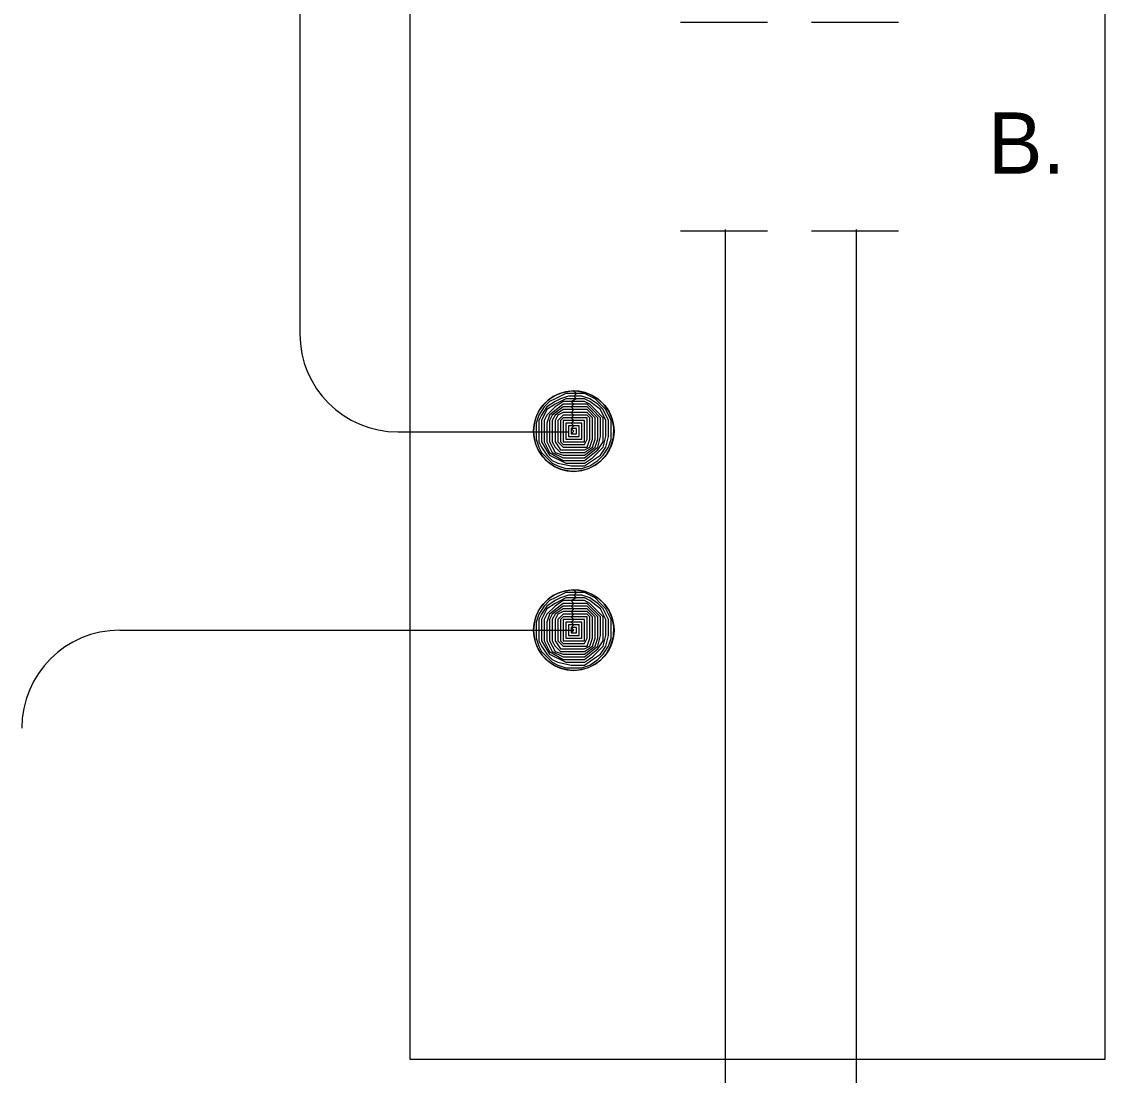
# Model space of a CAD drawing. Extents: x 58165 to 58845, y 43275 to 43715.
# Drawn here: x 58327.36 to 58369.81, y 43474.01 to 43515.29 of the extents above; entities that cross this region are included whole.
import ezdxf

# ---------------------------------------------------------------- set-up
doc = ezdxf.new("R2010")
doc.units = 0
doc.layers.add('Design_EX_Roadway Notes', color=7, linetype='Continuous')
doc.layers.add('Signals_PR_Detector Loop', color=7, linetype='Continuous')

msp = doc.modelspace()

# ---------------------------------------------------------------- linework, layer by layer
at = {"layer": 'Signals_PR_Detector Loop'}
for p, q in [((58338.257, 43555.372), (58338.257, 43503.053)), ((58353.164, 43515.263), (58356.58, 43515.263)), ((58358.295, 43515.263), (58361.71, 43515.263)), ((58353.164, 43507.089), (58356.58, 43507.089)), ((58354.933, 43453.236), (58354.933, 43507.139)), ((58358.295, 43507.089), (58361.71, 43507.089)), ((58360.064, 43453.076), (58360.064, 43507.139)), ((58342.098, 43499.212), (58348.795, 43499.212)), ((58331.199, 43491.447), (58348.988, 43491.447))]:
    msp.add_line(p, q, dxfattribs=at)
msp.add_lwpolyline([(58342.567, 43527.962), (58342.567, 43474.643), (58369.811, 43474.643), (58369.811, 43527.962)], close=True, dxfattribs=at)
for points in [[(58348.987, 43500.821), (58348.66, 43500.786), (58348.374, 43500.697), (58348.184, 43500.6), (58347.989, 43500.462), (58347.813, 43500.296), (58347.651, 43500.078), (58347.52, 43499.816), (58347.45, 43499.587), (58347.412, 43499.243), (58347.434, 43498.985), (58347.492, 43498.749), (58347.585, 43498.526), (58347.739, 43498.284), (58347.866, 43498.138), (58348.072, 43497.962), (58348.253, 43497.85), (58348.459, 43497.76), (58348.713, 43497.692), (58348.987, 43497.669), (58349.306, 43497.701), (58349.563, 43497.779), (58349.826, 43497.911), (58350.045, 43498.077), (58350.269, 43498.327), (58350.432, 43498.614), (58350.543, 43498.994), (58350.558, 43499.384), (58350.49, 43499.72), (58350.355, 43500.028), (58350.175, 43500.281), (58349.947, 43500.495), (58349.684, 43500.657), (58349.433, 43500.757), (58349.188, 43500.807), (58348.975, 43500.821), (58349.092, 43500.716), (58348.987, 43500.716), (58348.882, 43500.716), (58348.776, 43500.716), (58348.672, 43500.716), (58348.462, 43500.61), (58348.252, 43500.506), (58348.041, 43500.402), (58347.831, 43500.191), (58347.621, 43499.875), (58347.517, 43499.561), (58347.517, 43499.14), (58347.517, 43498.93), (58347.621, 43498.616), (58347.727, 43498.405), (58347.937, 43498.195), (58348.147, 43497.985), (58348.358, 43497.879), (58348.672, 43497.775), (58348.987, 43497.775), (58349.303, 43497.775), (58349.617, 43497.879), (58349.932, 43498.089), (58350.142, 43498.3), (58350.352, 43498.616), (58350.458, 43498.93), (58350.458, 43499.245), (58350.458, 43499.665), (58350.248, 43500.086), (58350.038, 43500.296), (58349.827, 43500.506), (58349.617, 43500.61), (58349.407, 43500.716), (58349.197, 43500.716), (58349.092, 43500.716), (58348.987, 43500.61), (58348.776, 43500.61), (58348.462, 43500.506), (58348.252, 43500.402), (58347.937, 43500.191), (58347.727, 43499.875), (58347.621, 43499.665), (58347.621, 43498.826), (58347.727, 43498.616), (58347.937, 43498.3), (58348.147, 43498.089), (58348.358, 43497.985), (58348.882, 43497.879), (58349.407, 43497.879), (58349.723, 43498.089), (58350.038, 43498.3), (58350.248, 43498.616), (58350.352, 43499.036), (58350.352, 43499.665), (58350.142, 43500.086), (58349.932, 43500.296), (58349.617, 43500.506), (58349.303, 43500.61), (58348.987, 43500.61), (58349.092, 43500.506), (58348.672, 43500.506), (58348.252, 43500.296), (58347.937, 43500.086), (58347.727, 43499.665), (58347.727, 43498.826)], [(58347.727, 43498.826), (58348.041, 43498.3), (58348.672, 43497.985), (58349.407, 43497.985), (58349.723, 43498.195), (58350.142, 43498.616), (58350.248, 43499.036), (58350.248, 43499.665), (58350.038, 43500.086), (58349.617, 43500.402), (58349.407, 43500.506), (58349.092, 43500.506), (58348.882, 43500.402), (58348.566, 43500.402), (58348.252, 43500.191), (58347.937, 43499.875), (58347.831, 43499.665), (58347.831, 43498.826), (58348.041, 43498.405), (58348.566, 43498.089), (58349.407, 43498.089), (58349.932, 43498.51), (58350.142, 43498.826), (58350.142, 43499.771), (58349.827, 43500.086), (58349.617, 43500.296), (58349.407, 43500.402), (58348.882, 43500.402), (58348.987, 43500.296), (58348.566, 43500.296), (58348.041, 43499.875), (58347.937, 43499.561), (58347.937, 43498.826), (58348.147, 43498.405), (58348.566, 43498.195), (58349.407, 43498.195), (58349.932, 43498.616), (58350.038, 43499.036), (58350.038, 43499.771), (58349.723, 43500.086), (58349.513, 43500.296), (58348.987, 43500.296), (58348.882, 43500.191), (58348.566, 43500.191), (58348.147, 43499.875), (58348.041, 43499.665), (58348.041, 43498.826), (58348.252, 43498.405), (58348.566, 43498.3), (58349.407, 43498.3), (58349.827, 43498.616), (58349.932, 43498.93), (58349.932, 43499.771), (58349.513, 43500.191), (58348.882, 43500.191), (58348.987, 43500.086), (58348.566, 43500.086), (58348.252, 43499.875), (58348.147, 43499.665), (58348.147, 43498.826), (58348.252, 43498.616), (58348.462, 43498.405), (58349.407, 43498.405), (58349.723, 43498.616), (58349.827, 43498.93), (58349.827, 43499.771), (58349.513, 43500.086), (58348.987, 43500.086), (58348.882, 43499.981), (58348.566, 43499.981), (58348.358, 43499.875), (58348.252, 43499.665), (58348.252, 43498.826), (58348.462, 43498.51), (58349.407, 43498.51), (58349.617, 43498.616), (58349.723, 43498.93), (58349.723, 43499.771), (58349.513, 43499.981), (58348.882, 43499.981), (58348.987, 43499.875), (58348.566, 43499.875), (58348.358, 43499.665), (58348.358, 43498.826), (58348.566, 43498.616), (58349.513, 43498.616), (58349.617, 43498.93), (58349.617, 43499.771), (58349.513, 43499.875), (58348.987, 43499.875), (58348.882, 43499.771), (58348.566, 43499.771), (58348.462, 43499.665), (58348.462, 43498.826), (58348.566, 43498.72), (58349.407, 43498.72), (58349.513, 43498.93), (58349.513, 43499.771), (58348.882, 43499.771), (58348.987, 43499.665), (58348.566, 43499.665)], [(58348.566, 43499.665), (58348.566, 43498.826), (58349.407, 43498.826), (58349.407, 43499.665), (58348.987, 43499.665), (58348.882, 43499.561), (58348.672, 43499.561), (58348.672, 43498.93), (58349.303, 43498.93), (58349.303, 43499.561), (58348.882, 43499.561), (58348.987, 43499.455), (58348.776, 43499.455), (58348.776, 43499.036), (58349.197, 43499.036), (58349.197, 43499.455), (58348.987, 43499.455), (58348.882, 43499.351), (58348.882, 43499.14), (58349.092, 43499.14), (58349.092, 43499.351), (58348.882, 43499.351), (58348.987, 43499.245), (58348.882, 43499.14)], [(58348.987, 43493.022), (58348.66, 43492.988), (58348.374, 43492.898), (58348.184, 43492.801), (58347.989, 43492.665), (58347.813, 43492.498), (58347.651, 43492.281), (58347.52, 43492.019), (58347.45, 43491.788), (58347.412, 43491.446), (58347.434, 43491.186), (58347.492, 43490.951), (58347.585, 43490.729), (58347.739, 43490.486), (58347.866, 43490.34), (58348.072, 43490.165), (58348.253, 43490.053), (58348.459, 43489.962), (58348.713, 43489.894), (58348.987, 43489.872), (58349.306, 43489.903), (58349.563, 43489.98), (58349.826, 43490.114), (58350.045, 43490.28), (58350.269, 43490.529), (58350.432, 43490.817), (58350.543, 43491.196), (58350.558, 43491.587), (58350.49, 43491.922), (58350.355, 43492.229), (58350.175, 43492.483), (58349.947, 43492.698), (58349.684, 43492.86), (58349.433, 43492.96), (58349.188, 43493.01), (58348.975, 43493.022), (58349.092, 43492.919), (58348.987, 43492.919), (58348.882, 43492.919), (58348.776, 43492.919), (58348.672, 43492.919), (58348.462, 43492.813), (58348.252, 43492.709), (58348.041, 43492.604), (58347.831, 43492.393), (58347.621, 43492.078), (58347.517, 43491.762), (58347.517, 43491.343), (58347.517, 43491.133), (58347.621, 43490.818), (58347.727, 43490.607), (58347.937, 43490.398), (58348.147, 43490.188), (58348.358, 43490.082), (58348.672, 43489.977), (58348.987, 43489.977), (58349.303, 43489.977), (58349.617, 43490.082), (58349.932, 43490.292), (58350.142, 43490.502), (58350.352, 43490.818), (58350.458, 43491.133), (58350.458, 43491.447), (58350.458, 43491.868), (58350.248, 43492.288), (58350.038, 43492.498), (58349.827, 43492.709), (58349.617, 43492.813), (58349.407, 43492.919), (58349.197, 43492.919), (58349.092, 43492.919), (58348.987, 43492.813), (58348.776, 43492.813), (58348.462, 43492.709), (58348.252, 43492.604), (58347.937, 43492.393), (58347.727, 43492.078), (58347.621, 43491.868), (58347.621, 43491.027), (58347.727, 43490.818), (58347.937, 43490.502), (58348.147, 43490.292), (58348.358, 43490.188), (58348.882, 43490.082), (58349.407, 43490.082), (58349.723, 43490.292), (58350.038, 43490.502), (58350.248, 43490.818), (58350.352, 43491.239), (58350.352, 43491.868), (58350.142, 43492.288), (58349.932, 43492.498), (58349.617, 43492.709), (58349.303, 43492.813), (58348.987, 43492.813), (58349.092, 43492.709), (58348.672, 43492.709), (58348.252, 43492.498), (58347.937, 43492.288), (58347.727, 43491.868), (58347.727, 43491.027)], [(58347.727, 43491.027), (58348.041, 43490.502), (58348.672, 43490.188), (58349.407, 43490.188), (58349.723, 43490.398), (58350.142, 43490.818), (58350.248, 43491.239), (58350.248, 43491.868), (58350.038, 43492.288), (58349.617, 43492.604), (58349.407, 43492.709), (58349.092, 43492.709), (58348.882, 43492.604), (58348.566, 43492.604), (58348.252, 43492.393), (58347.937, 43492.078), (58347.831, 43491.868), (58347.831, 43491.027), (58348.041, 43490.607), (58348.566, 43490.292), (58349.407, 43490.292), (58349.932, 43490.712), (58350.142, 43491.027), (58350.142, 43491.972), (58349.827, 43492.288), (58349.617, 43492.498), (58349.407, 43492.604), (58348.882, 43492.604), (58348.987, 43492.498), (58348.566, 43492.498), (58348.041, 43492.078), (58347.937, 43491.762), (58347.937, 43491.027), (58348.147, 43490.607), (58348.566, 43490.398), (58349.407, 43490.398), (58349.932, 43490.818), (58350.038, 43491.239), (58350.038, 43491.972), (58349.723, 43492.288), (58349.513, 43492.498), (58348.987, 43492.498), (58348.882, 43492.393), (58348.566, 43492.393), (58348.147, 43492.078), (58348.041, 43491.868), (58348.041, 43491.027), (58348.252, 43490.607), (58348.566, 43490.502), (58349.407, 43490.502), (58349.827, 43490.818), (58349.932, 43491.133), (58349.932, 43491.972), (58349.513, 43492.393), (58348.882, 43492.393), (58348.987, 43492.288), (58348.566, 43492.288), (58348.252, 43492.078), (58348.147, 43491.868), (58348.147, 43491.027), (58348.252, 43490.818), (58348.462, 43490.607), (58349.407, 43490.607), (58349.723, 43490.818), (58349.827, 43491.133), (58349.827, 43491.972), (58349.513, 43492.288), (58348.987, 43492.288), (58348.882, 43492.184), (58348.566, 43492.184), (58348.358, 43492.078), (58348.252, 43491.868), (58348.252, 43491.027), (58348.462, 43490.712), (58349.407, 43490.712), (58349.617, 43490.818), (58349.723, 43491.133), (58349.723, 43491.972), (58349.513, 43492.184), (58348.882, 43492.184), (58348.987, 43492.078), (58348.566, 43492.078), (58348.358, 43491.868), (58348.358, 43491.027), (58348.566, 43490.818), (58349.513, 43490.818), (58349.617, 43491.133), (58349.617, 43491.972), (58349.513, 43492.078), (58348.987, 43492.078), (58348.882, 43491.972), (58348.566, 43491.972), (58348.462, 43491.868), (58348.462, 43491.027), (58348.566, 43490.923), (58349.407, 43490.923), (58349.513, 43491.133), (58349.513, 43491.972), (58348.882, 43491.972), (58348.987, 43491.868), (58348.566, 43491.868)], [(58348.566, 43491.868), (58348.566, 43491.027), (58349.407, 43491.027), (58349.407, 43491.868), (58348.987, 43491.868), (58348.882, 43491.762), (58348.672, 43491.762), (58348.672, 43491.133), (58349.303, 43491.133), (58349.303, 43491.762), (58348.882, 43491.762), (58348.987, 43491.658), (58348.776, 43491.658), (58348.776, 43491.239), (58349.197, 43491.239), (58349.197, 43491.658), (58348.987, 43491.658), (58348.882, 43491.553), (58348.882, 43491.343), (58349.092, 43491.343), (58349.092, 43491.553), (58348.882, 43491.553), (58348.987, 43491.447), (58348.882, 43491.343)]]:
    msp.add_lwpolyline(points, dxfattribs=at)
for centre in [(58348.988, 43499.245), (58348.988, 43491.447)]:
    msp.add_circle(centre, 1.576, dxfattribs=at)
for centre, start, end in [((58342.099, 43503.053), 180, 270), ((58331.2, 43487.606), 90, 180)]:
    msp.add_arc(centre, 3.841, start, end, dxfattribs=at)

# ---------------------------------------------------------------- texts
at = {"layer": 'Design_EX_Roadway Notes'}
msp.add_text('B.', height=2.4008, dxfattribs=at).set_placement((58365.209, 43509.332))

doc.saveas('drawing.dxf')
